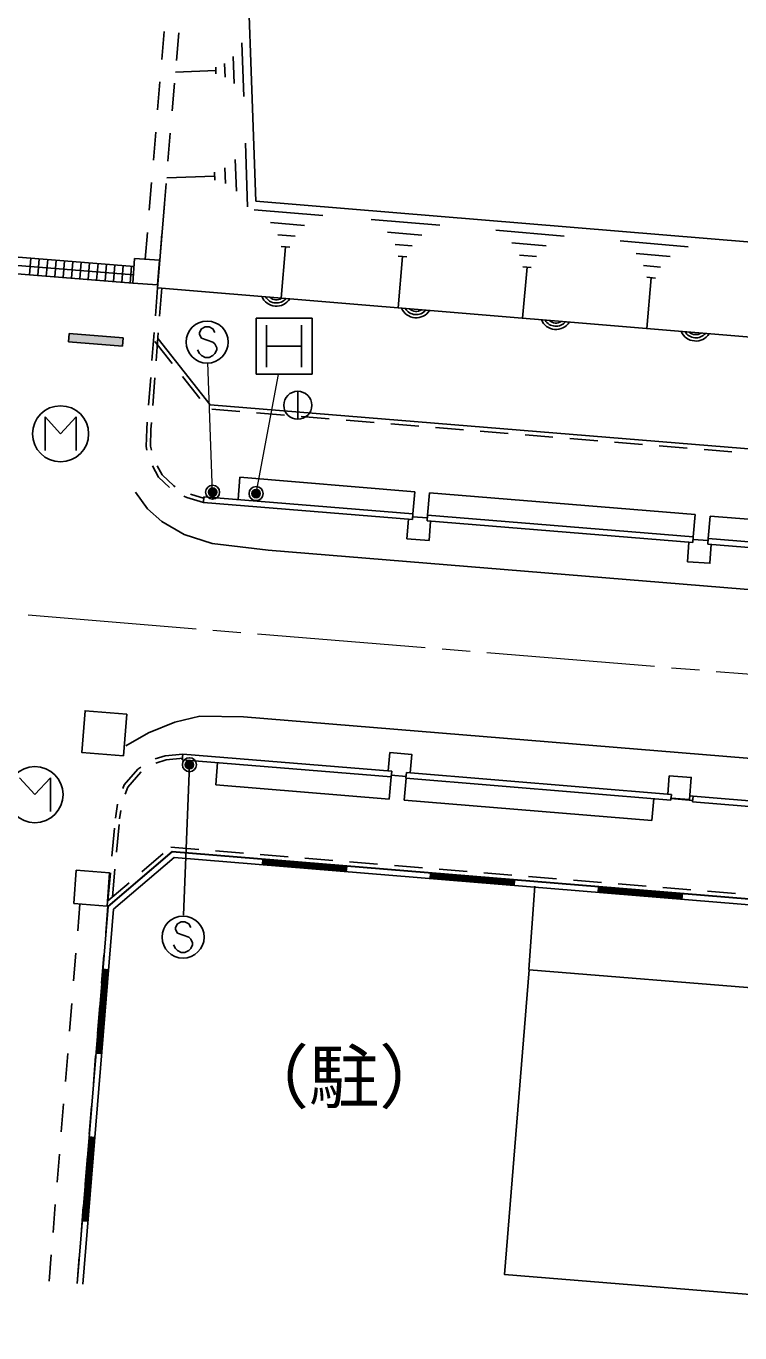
# Model space of a CAD drawing. Units: millimetres, scale not verified. Extents: x 40000 to 680000, y 20000 to 380000.
# Drawn here: x 196288 to 221724, y 272763 to 319380 of the extents above; entities that cross this region are included whole.
import ezdxf
from ezdxf.enums import TextEntityAlignment as Align

# ---------------------------------------------------------------- set-up
doc = ezdxf.new("R2010")
doc.units = ezdxf.units.MM
doc.header["$LTSCALE"] = 1000
doc.header["$PDMODE"] = 32
doc.header["$PDSIZE"] = 500
doc.linetypes.add('CHAIN', pattern=[18.5, 12, -1.5, 3.5, -1.5])
for name, color, linetype, lineweight in [('M-BGD', 7, 'Continuous', 25), ('M-BGD-EXST', 7, 'Continuous', 25), ('M-BMK', 2, 'CHAIN', 13), ('M-STR-HTXT', 7, 'Continuous', 13), ('M-STR-STRC', 7, 'Continuous', 25)]:
    doc.layers.add(name, color=color, linetype=linetype, lineweight=lineweight)
doc.styles.add('ＭＳ ゴシック', font='')
doc.styles.get('ＭＳ ゴシック').set_extended_font_data('MS Gothic')

msp = doc.modelspace()

# ---------------------------------------------------------------- hatches: boundary and pattern name
at = {"layer": 'M-BGD'}
msp.add_hatch(color=256, dxfattribs=at).paths.add_polyline_path([(197825, 308415), (197801, 308116), (199727, 307963), (199751, 308262)])

# ---------------------------------------------------------------- linework, layer by layer
for p, q in [((201207, 319188), (201123, 318191)), ((201725, 319145), (201642, 318148)), ((203972, 318786), (204041, 316870)), ((203359, 318045), (203376, 317565)), ((203669, 318296), (203704, 317337)), ((203048, 317793), (201610, 317742)), ((203043, 317913), (203052, 317674)), ((201057, 317394), (200974, 316398)), ((201575, 317351), (201492, 316354)), ((200907, 315600), (200824, 314604)), ((201426, 315557), (201342, 314561)), ((204100, 315206), (204182, 312936)), ((203374, 314327), (203395, 313760)), ((203742, 314625), (203783, 313490)), ((200758, 313807), (200675, 312810)), ((201276, 313763), (201193, 312767)), ((203006, 314030), (201304, 313969)), ((203001, 314172), (203011, 313888)), ((204418, 312829), (206860, 312619)), ((204994, 312370), (206214, 312265)), ((208589, 312484), (211030, 312274)), ((200608, 312013), (200529, 311062)), ((201126, 311970), (201047, 311019)), ((205264, 311937), (205874, 311884)), ((209164, 312025), (210385, 311919)), ((213028, 312102), (215459, 311893)), ((205534, 311503), (205376, 309672)), ((205381, 311517), (205686, 311490)), ((209434, 311591), (210045, 311539)), ((213601, 311644), (214817, 311540)), ((217457, 311721), (219878, 311512)), ((200143, 310805), (195859, 311154)), ((196457, 311105), (196408, 310507)), ((196756, 311081), (196707, 310483)), ((197055, 311057), (197006, 310459)), ((197354, 311032), (197305, 310434)), ((197653, 311008), (197604, 310410)), ((197952, 310983), (197903, 310385)), ((198251, 310959), (198202, 310361)), ((198550, 310935), (198501, 310337)), ((209704, 311158), (209547, 309327)), ((209552, 311171), (209857, 311145)), ((213870, 311213), (214478, 311161)), ((218027, 311265), (219238, 311161)), ((200094, 310207), (195810, 310556)), ((200118, 310506), (195835, 310855)), ((198849, 310910), (198800, 310312)), ((199148, 310886), (199099, 310288)), ((199447, 310862), (199398, 310264)), ((199746, 310837), (199697, 310239)), ((200045, 310813), (199996, 310215)), ((214139, 310782), (213982, 308958)), ((213987, 310795), (214291, 310769)), ((218295, 310835), (218901, 310783)), ((200971, 310040), (200895, 309043)), ((201121, 310029), (201044, 309032)), ((218563, 310406), (218407, 308590)), ((218412, 310419), (218715, 310393)), ((204481, 306966), (204481, 308966)), ((204481, 308966), (206481, 308966)), ((204856, 308716), (204856, 307216)), ((206106, 308716), (206106, 307216)), ((206481, 308966), (206481, 306966)), ((200849, 308445), (200772, 307448)), ((200998, 308433), (200921, 307436)), ((200872, 308134), (201491, 307349)), ((204856, 307966), (206106, 307966)), ((200726, 306850), (200649, 305853)), ((200875, 306838), (200799, 305841)), ((201863, 306878), (202483, 306093)), ((206481, 306966), (204481, 306966)), ((205970, 306355), (205970, 305355)), ((202906, 305718), (203903, 305636)), ((204501, 305587), (205497, 305505)), ((206095, 305456), (207092, 305375)), ((200584, 305001), (200567, 304378)), ((200603, 305254), (200584, 305001)), ((200733, 304993), (200717, 304392)), ((200753, 305243), (200733, 304993)), ((207690, 305326), (208687, 305244)), ((209285, 305195), (210281, 305113)), ((210879, 305064), (211876, 304983)), ((212474, 304934), (213471, 304852)), ((214069, 304803), (215065, 304721)), ((215663, 304672), (216660, 304591)), ((217258, 304542), (218255, 304460)), ((218853, 304411), (219849, 304329)), ((200567, 304378), (200593, 304258)), ((200717, 304392), (200750, 304247)), ((220447, 304280), (221444, 304199)), ((200789, 303697), (201009, 303285)), ((200962, 303692), (201130, 303376)), ((201009, 303285), (201393, 302915)), ((201130, 303376), (201546, 302975)), ((203840, 302488), (203905, 303290)), ((203905, 303290), (210144, 302769)), ((201546, 302975), (201603, 302945)), ((201909, 302616), (202014, 302561)), ((202014, 302561), (202603, 302387)), ((202140, 302680), (202645, 302531)), ((202619, 302587), (202603, 302387)), ((202619, 302587), (210069, 301985)), ((210144, 302769), (210069, 301985)), ((210664, 302732), (210598, 301935)), ((210664, 302732), (220129, 301953)), ((202603, 302387), (210053, 301785)), ((209910, 301797), (209859, 301091)), ((210053, 301785), (210069, 301985)), ((210590, 301837), (210060, 301876)), ((210598, 301935), (210582, 301735)), ((210582, 301735), (220047, 300957)), ((210598, 301935), (220064, 301156)), ((220064, 301156), (220129, 301953)), ((220663, 301901), (220598, 301104)), ((220663, 301901), (230058, 301137)), ((220047, 300957), (220064, 301156)), ((219905, 300968), (219858, 300274)), ((220592, 301029), (220056, 301066)), ((220598, 301104), (220582, 300904)), ((220582, 300904), (229977, 300140)), ((220598, 301104), (229993, 300340)), ((201244, 293352), (200890, 293238)), ((201869, 293411), (201244, 293352)), ((201883, 293261), (201274, 293204)), ((201869, 293411), (201853, 293211)), ((209317, 292799), (201869, 293411)), ((209185, 292810), (209245, 293464)), ((200271, 292875), (199784, 292313)), ((200371, 292761), (199914, 292234)), ((200373, 292941), (200271, 292875)), ((200393, 292775), (200371, 292761)), ((201274, 293204), (200905, 293085)), ((209301, 292600), (201853, 293211)), ((203110, 293108), (203045, 292316)), ((209317, 292799), (209296, 292600)), ((199784, 292313), (199735, 292187)), ((209231, 291807), (203045, 292316)), ((209296, 292600), (209231, 291807)), ((209830, 292615), (209303, 292664)), ((209831, 292552), (209766, 291769)), ((209841, 292751), (209825, 292552)), ((219266, 291772), (209825, 292552)), ((219283, 291972), (209841, 292751)), ((219205, 292634), (219156, 291982)), ((199914, 292234), (199813, 291977)), ((218656, 291823), (218591, 291040)), ((219283, 291972), (219266, 291772)), ((219283, 291972), (219270, 291822)), ((220045, 291758), (219270, 291822)), ((220057, 291908), (219941, 291917)), ((220057, 291908), (220040, 291708)), ((220057, 291908), (224243, 291561)), ((199538, 291622), (199469, 291121)), ((199659, 291401), (199618, 291100)), ((218591, 291040), (209766, 291769)), ((220040, 291708), (224226, 291362)), ((199508, 289906), (199600, 290902)), ((199344, 289767), (199436, 290762)), ((201440, 290090), (202437, 290008)), ((203035, 289959), (204031, 289877)), ((199201, 287979), (201490, 289935)), ((199210, 287974), (201493, 289925)), ((199403, 287875), (201560, 289719)), ((200413, 289213), (201174, 289863)), ((201490, 289935), (240847, 286695)), ((201493, 289925), (240846, 286685)), ((201560, 289719), (240830, 286486)), ((204629, 289828), (205626, 289745)), ((204725, 289659), (204709, 289460)), ((204712, 289500), (207702, 289253)), ((204716, 289539), (207705, 289293)), ((204719, 289579), (207709, 289333)), ((204722, 289619), (207712, 289373)), ((206224, 289696), (207220, 289614)), ((207818, 289565), (208815, 289483)), ((199197, 288173), (199289, 289169)), ((199361, 288313), (199453, 289309)), ((207699, 289214), (207715, 289413)), ((209413, 289434), (210410, 289352)), ((210705, 289167), (210689, 288967)), ((210695, 289047), (213685, 288801)), ((210699, 289087), (213689, 288841)), ((210702, 289127), (213692, 288881)), ((211008, 289302), (212004, 289220)), ((212602, 289171), (213599, 289089)), ((214197, 289040), (215193, 288958)), ((199197, 288173), (199957, 288823)), ((210692, 289007), (213682, 288761)), ((213679, 288721), (213695, 288921)), ((214420, 288694), (214200, 285720)), ((215791, 288909), (216788, 288827)), ((216685, 288674), (216669, 288475)), ((216678, 288595), (219668, 288349)), ((216682, 288635), (219672, 288388)), ((217386, 288777), (218383, 288695)), ((218981, 288646), (219977, 288564)), ((216672, 288515), (219662, 288269)), ((216675, 288555), (219665, 288309)), ((219658, 288229), (219675, 288428)), ((220575, 288515), (221572, 288433)), ((198111, 274520), (199210, 287974)), ((198126, 287110), (198203, 288056)), ((198310, 274504), (199403, 287875)), ((199123, 287032), (199201, 287983)), ((197980, 285316), (198061, 286312)), ((198977, 285238), (199058, 286235)), ((198822, 282739), (199067, 285729)), ((198862, 282735), (199107, 285725)), ((198902, 282732), (199147, 285722)), ((198942, 282729), (199186, 285719)), ((199226, 285716), (199027, 285732)), ((197833, 283522), (197914, 284518)), ((198830, 283444), (198911, 284441)), ((197686, 281728), (197768, 282724)), ((198683, 281650), (198765, 282647)), ((198783, 282742), (198982, 282726)), ((197540, 279934), (197621, 280930)), ((198537, 279856), (198618, 280853)), ((198334, 276759), (198578, 279749)), ((198374, 276755), (198618, 279745)), ((198413, 276752), (198658, 279742)), ((198453, 276749), (198698, 279739)), ((198738, 279736), (198538, 279752)), ((197393, 278140), (197474, 279136)), ((198390, 278062), (198472, 279059)), ((197246, 276345), (197328, 277342)), ((198243, 276268), (198325, 277265)), ((198294, 276762), (198493, 276746)), ((197104, 274602), (197181, 275548)), ((198101, 274521), (198178, 275471))]:
    msp.add_line(p, q, dxfattribs=at)
for points in [[(204058, 324730), (204475, 313139), (241531, 310071)], [(201221, 313023), (200971, 310040), (249256, 306025), (249528, 309364), (248532, 309446)], [(200989, 308227), (202848, 305873), (248928, 302097)], [(209859, 301091), (210651, 301034), (210701, 301725)], [(219858, 300274), (220658, 300219), (220704, 300894)], [(209245, 293464), (210035, 293392), (209976, 292740)], [(219272, 291840), (219931, 291790), (219990, 292576), (219205, 292634)]]:
    msp.add_lwpolyline(points, dxfattribs=at)
for points in [[(201035, 311028), (200154, 311088), (200094, 310207), (200975, 310147)], [(199753, 293348), (199875, 294833), (198390, 294955), (198268, 293470)], [(197984, 288077), (199171, 287985), (199263, 289172), (198076, 289264)], [(214221, 285718), (239767, 283641), (238883, 272763), (213337, 274840)]]:
    msp.add_lwpolyline(points, close=True, dxfattribs=at)
msp.add_circle((205970, 305855), 500, dxfattribs=at)
for centre, radius, start, end in [((205205, 309956), 567, 203.3186, 327.1737), ((205205, 309956), 453, 211.278, 319.2143), ((205205, 309956), 340, 226.9034, 303.5889), ((210188, 309541), 567, 203.3186, 327.1737), ((210188, 309541), 453, 211.278, 319.2143), ((210188, 309541), 340, 226.9034, 303.5889), ((215170, 309127), 567, 203.3186, 327.1737), ((215170, 309127), 453, 211.278, 319.2143), ((215170, 309127), 340, 226.9034, 303.5889), ((220153, 308713), 567, 203.3186, 327.1737), ((220153, 308713), 453, 211.278, 319.2143), ((220153, 308713), 340, 226.9034, 303.5889)]:
    msp.add_arc(centre, radius, start, end, dxfattribs=at)
at = {"layer": 'M-BGD-EXST'}
for p, q in [((196965, 304236), (196965, 305436)), ((196965, 305436), (197515, 304836)), ((197515, 304836), (198065, 305436)), ((198065, 305436), (198065, 304236)), ((196053, 292564), (196603, 291964)), ((196603, 291964), (197153, 292564)), ((197153, 292564), (197153, 291364))]:
    msp.add_line(p, q, dxfattribs=at)
for centre in [(197515, 304836), (196603, 291964)]:
    msp.add_circle(centre, 1000, dxfattribs=at)
at = {"layer": 'M-BMK'}
for p, q in [((196363, 298375), (202342, 297884)), ((202940, 297835), (203937, 297753)), ((204535, 297704), (210515, 297213)), ((211113, 297164), (212110, 297082)), ((212708, 297033), (218687, 296542)), ((219285, 296493), (220282, 296412)), ((220880, 296362), (226860, 295872))]:
    msp.add_line(p, q, dxfattribs=at)
at = {"layer": 'M-STR-HTXT'}
for p, q in [((202935, 302753), (202765, 307379)), ((204482, 302703), (205282, 306949))]:
    msp.add_line(p, q, dxfattribs=at)
at = {"layer": 'M-STR-STRC'}
for p, q in [((202670, 308655), (202534, 308586)), ((202806, 308655), (202670, 308655)), ((202943, 308586), (202806, 308655)), ((197825, 308415), (197801, 308116)), ((197825, 308415), (199751, 308262)), ((199751, 308262), (199727, 307963)), ((202534, 308586), (202466, 308450)), ((202466, 308450), (202466, 308382)), ((202466, 308382), (202534, 308245)), ((202534, 308245), (202943, 308109)), ((203011, 308450), (202943, 308586)), ((197801, 308116), (199727, 307963)), ((202466, 307700), (202397, 307836)), ((202534, 307632), (202466, 307700)), ((202943, 308109), (203011, 308041)), ((203011, 307700), (202943, 307632)), ((203011, 308041), (203079, 307905)), ((203079, 307836), (203011, 307700)), ((203079, 307905), (203079, 307836)), ((202670, 307564), (202534, 307632)), ((202806, 307564), (202670, 307564)), ((202943, 307632), (202806, 307564)), ((202107, 293032), (201896, 287660)), ((201677, 287358), (201608, 287222)), ((201608, 287222), (201608, 287153)), ((201813, 287426), (201677, 287358)), ((201949, 287426), (201813, 287426)), ((202086, 287358), (201949, 287426)), ((202154, 287222), (202086, 287358)), ((201608, 287153), (201677, 287017)), ((201677, 287017), (202086, 286881)), ((202086, 286881), (202154, 286812)), ((202154, 286812), (202222, 286676)), ((201608, 286472), (201540, 286608)), ((201677, 286403), (201608, 286472)), ((201813, 286335), (201677, 286403)), ((201949, 286335), (201813, 286335)), ((202086, 286403), (201949, 286335)), ((202154, 286472), (202086, 286403)), ((202222, 286608), (202154, 286472)), ((202222, 286676), (202222, 286608))]:
    msp.add_line(p, q, dxfattribs=at)
for points in [[(200186, 302760), (200610, 302158), (201119, 301703), (201918, 301246), (202920, 300922), (204908, 300684), (247981, 297152)], [(199839, 293706), (200644, 294171), (201592, 294546), (202479, 294765), (204040, 294734), (317819, 285395)]]:
    msp.add_lwpolyline(points, dxfattribs=at)
for centre, radius in [((202738, 308109), 750), ((202935, 302753), 150), ((202935, 302753), 120), ((202935, 302753), 90), ((202935, 302753), 60), ((202935, 302753), 30), ((202935, 302753), 20), ((204482, 302703), 150), ((204482, 302703), 120), ((204482, 302703), 90), ((204482, 302703), 60), ((204482, 302703), 30), ((204482, 302703), 20), ((202107, 293032), 150), ((202107, 293032), 120), ((202107, 293032), 90), ((202107, 293032), 60), ((202107, 293032), 30), ((202107, 293032), 20), ((201881, 286881), 750)]:
    msp.add_circle(centre, radius, dxfattribs=at)
for p in [(202935, 302753), (204482, 302703), (202107, 293032)]:
    msp.add_point(p, dxfattribs=at)

# ---------------------------------------------------------------- texts
at = {"layer": 'M-BGD', "style": 'ＭＳ ゴシック'}
msp.add_text('（駐）', height=1833, dxfattribs=at).set_placement((203867, 280431), align=Align.BOTTOM_LEFT)

doc.saveas('drawing.dxf')
